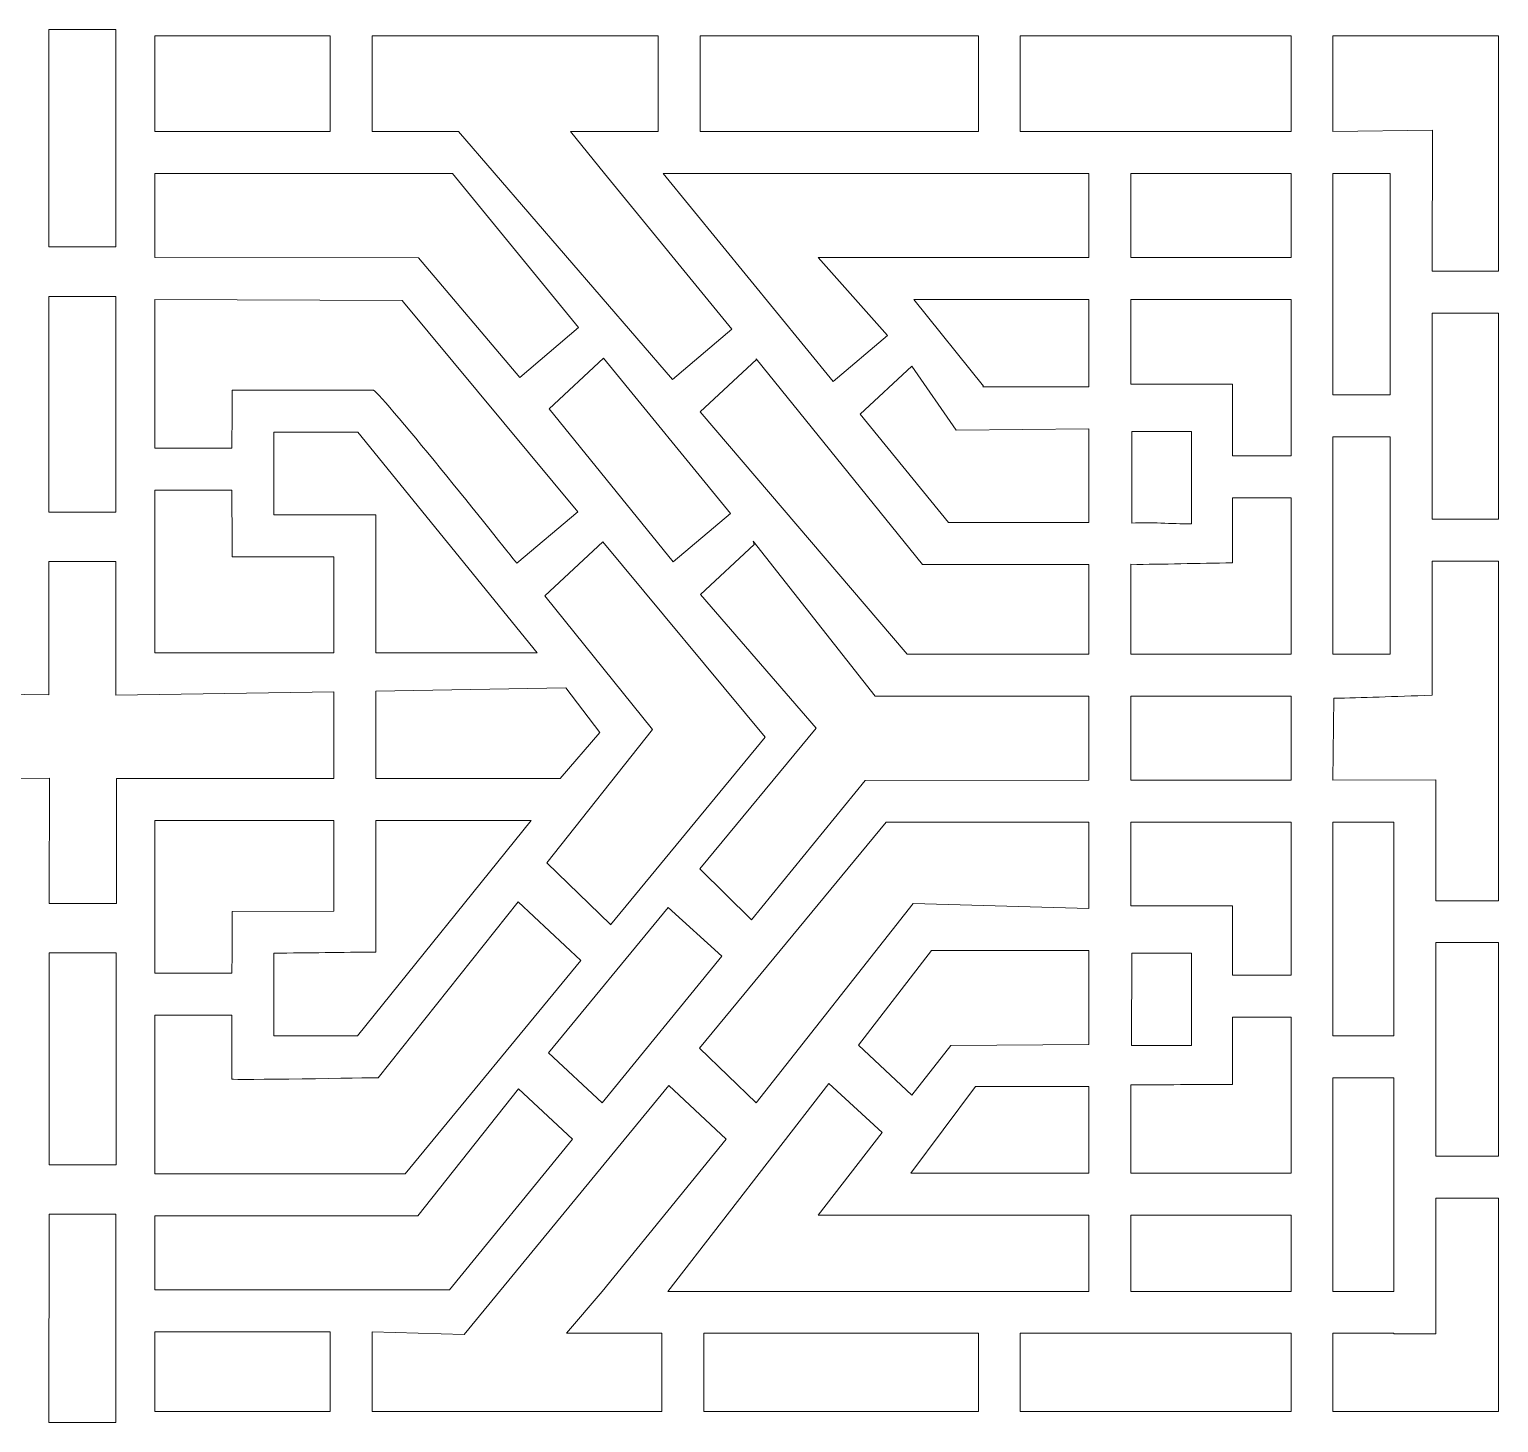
# Model space of a CAD drawing. Header units: millimetres. Extents: x -1200 to 1200, y -590 to 590.
# Drawn here: x -45 to 1200, y -590 to 590 of the extents above; entities that cross this region are included whole.
import ezdxf

# ---------------------------------------------------------------- set-up
doc = ezdxf.new("R2010")
doc.units = ezdxf.units.MM
doc.header["$MEASUREMENT"] = 0
doc.layers.add('Layer 1', color=7, linetype='Continuous')

msp = doc.modelspace()

# ---------------------------------------------------------------- linework, layer by layer
at = {"layer": 'Layer 1', "color": 250, "lineweight": 20}
for points, knots in [([(28.2276, 589.9734), (28.2276, 589.9734), (-28.3277, 589.9734), (-28.3277, 589.9734), (-28.3277, 589.9734), (-28.3277, 405.6867), (-28.3277, 405.6867), (-28.3277, 405.6867), (28.2276, 405.6867), (28.2276, 405.6867), (28.2276, 405.6867), (28.2276, 589.9734), (28.2276, 589.9734)], [0, 0, 0, 0, 0.25, 0.25, 0.25, 0.5, 0.5, 0.5, 0.75, 0.75, 0.75, 1, 1, 1, 1]), ([(209.9565, 503.4092), (209.9565, 503.4092), (61.3495, 503.4092), (61.3495, 503.4092), (61.3495, 503.4092), (61.3495, 584.5066), (61.3495, 584.5066), (61.3495, 584.5066), (209.9565, 584.5066), (209.9565, 584.5066), (209.9565, 584.5066), (209.9565, 503.4092), (209.9565, 503.4092)], [0, 0, 0, 0, 0.25, 0.25, 0.25, 0.5, 0.5, 0.5, 0.75, 0.75, 0.75, 1, 1, 1, 1]), ([(499.8847, 293.419), (499.8847, 293.419), (318.7206, 503.436), (318.7206, 503.436), (318.7206, 503.436), (245.4929, 503.4092), (245.4929, 503.4092), (245.4929, 503.4092), (245.4929, 584.5066), (245.4929, 584.5066), (245.4929, 584.5066), (487.7868, 584.5066), (487.7868, 584.5066), (487.7868, 584.5066), (487.7868, 503.4092), (487.7868, 503.4092), (487.7868, 503.4092), (413.4834, 503.4092), (413.4834, 503.4092), (413.4834, 503.4092), (442.3492, 467.8664), (442.3492, 467.8664), (442.3492, 467.8664), (550.2487, 336.0408), (550.2487, 336.0408), (550.2487, 336.0408), (499.8847, 293.419), (499.8847, 293.419)], [0, 0, 0, 0, 0.111111111, 0.111111111, 0.111111111, 0.222222222, 0.222222222, 0.222222222, 0.333333333, 0.333333333, 0.333333333, 0.444444444, 0.444444444, 0.444444444, 0.555555556, 0.555555556, 0.555555556, 0.666666667, 0.666666667, 0.666666667, 0.777777778, 0.777777778, 0.777777778, 0.888888889, 0.888888889, 0.888888889, 1, 1, 1, 1]), ([(523.3232, 503.4092), (523.3232, 503.4092), (523.3232, 584.5066), (523.3232, 584.5066), (523.3232, 584.5066), (759.156, 584.5066), (759.156, 584.5066), (759.156, 584.5066), (759.156, 503.4092), (759.156, 503.4092), (759.156, 503.4092), (523.3232, 503.4092), (523.3232, 503.4092)], [0, 0, 0, 0, 0.25, 0.25, 0.25, 0.5, 0.5, 0.5, 0.75, 0.75, 0.75, 1, 1, 1, 1]), ([(1024.064, 503.4092), (1024.064, 503.4092), (794.6925, 503.4092), (794.6925, 503.4092), (794.6925, 503.4092), (794.6925, 584.5066), (794.6925, 584.5066), (794.6925, 584.5066), (1024.064, 584.5066), (1024.064, 584.5066), (1024.064, 584.5066), (1024.064, 503.4092), (1024.064, 503.4092)], [0, 0, 0, 0, 0.25, 0.25, 0.25, 0.5, 0.5, 0.5, 0.75, 0.75, 0.75, 1, 1, 1, 1]), ([(1199.95, 385.1534), (1199.95, 385.1534), (1143.5957, 385.1534), (1143.5957, 385.1534), (1143.5957, 385.1534), (1143.904, 504.5019), (1143.904, 504.5019), (1143.904, 504.5019), (1059.6005, 503.4092), (1059.6005, 503.4092), (1059.6005, 503.4092), (1059.6005, 584.5066), (1059.6005, 584.5066), (1059.6005, 584.5066), (1199.95, 584.5066), (1199.95, 584.5066), (1199.95, 584.5066), (1199.95, 385.1534), (1199.95, 385.1534)], [0, 0, 0, 0, 0.166666667, 0.166666667, 0.166666667, 0.333333333, 0.333333333, 0.333333333, 0.5, 0.5, 0.5, 0.666666667, 0.666666667, 0.666666667, 0.833333333, 0.833333333, 0.833333333, 1, 1, 1, 1]), ([(370.6815, 295.2743), (370.6815, 295.2743), (420.4254, 337.3715), (420.4254, 337.3715), (420.4254, 337.3715), (313.677, 467.8664), (313.677, 467.8664), (313.677, 467.8664), (61.3495, 467.8664), (61.3495, 467.8664), (61.3495, 467.8664), (61.3495, 396.7809), (61.3495, 396.7809), (61.3495, 396.7809), (284.8263, 396.5597), (284.8263, 396.5597), (284.8263, 396.5597), (370.6815, 295.2743), (370.6815, 295.2743)], [0, 0, 0, 0, 0.166666667, 0.166666667, 0.166666667, 0.333333333, 0.333333333, 0.333333333, 0.5, 0.5, 0.5, 0.666666667, 0.666666667, 0.666666667, 0.833333333, 0.833333333, 0.833333333, 1, 1, 1, 1]), ([(636.1105, 291.8872), (636.1105, 291.8872), (492.1535, 467.8664), (492.1535, 467.8664), (492.1535, 467.8664), (852.843, 467.8664), (852.843, 467.8664), (852.843, 467.8664), (852.843, 396.7809), (852.843, 396.7809), (852.843, 396.7809), (623.4714, 396.7809), (623.4714, 396.7809), (623.4714, 396.7809), (682.066, 330.7785), (682.066, 330.7785), (682.066, 330.7785), (636.1105, 291.8872), (636.1105, 291.8872)], [0, 0, 0, 0, 0.166666667, 0.166666667, 0.166666667, 0.333333333, 0.333333333, 0.333333333, 0.5, 0.5, 0.5, 0.666666667, 0.666666667, 0.666666667, 0.833333333, 0.833333333, 0.833333333, 1, 1, 1, 1]), ([(1024.064, 396.7809), (1024.064, 396.7809), (888.3794, 396.7809), (888.3794, 396.7809), (888.3794, 396.7809), (888.3794, 467.8664), (888.3794, 467.8664), (888.3794, 467.8664), (1024.064, 467.8664), (1024.064, 467.8664), (1024.064, 467.8664), (1024.064, 396.7809), (1024.064, 396.7809)], [0, 0, 0, 0, 0.25, 0.25, 0.25, 0.5, 0.5, 0.5, 0.75, 0.75, 0.75, 1, 1, 1, 1]), ([(1108.0592, 280.4592), (1108.0592, 280.4592), (1059.6005, 280.4592), (1059.6005, 280.4592), (1059.6005, 280.4592), (1059.6005, 467.8664), (1059.6005, 467.8664), (1059.6005, 467.8664), (1108.0592, 467.8664), (1108.0592, 467.8664), (1108.0592, 467.8664), (1108.0592, 280.4592), (1108.0592, 280.4592)], [0, 0, 0, 0, 0.25, 0.25, 0.25, 0.5, 0.5, 0.5, 0.75, 0.75, 0.75, 1, 1, 1, 1]), ([(-28.3277, 363.8861), (-28.3277, 363.8861), (-28.3277, 181.148), (-28.3277, 181.148), (-28.3277, 181.148), (28.2276, 181.148), (28.2276, 181.148), (28.2276, 181.148), (28.2276, 363.8861), (28.2276, 363.8861), (28.2276, 363.8861), (-28.3277, 363.8861), (-28.3277, 363.8861)], [0, 0, 0, 0, 0.25, 0.25, 0.25, 0.5, 0.5, 0.5, 0.75, 0.75, 0.75, 1, 1, 1, 1]), ([(368.1328, 137.7569), (368.1328, 137.7569), (419.7652, 181.4547), (419.7652, 181.4547), (419.7652, 181.4547), (272.0279, 359.0092), (272.0279, 359.0092), (272.0279, 359.0092), (271.0276, 360.3231), (271.0276, 360.3231), (271.0276, 360.3231), (61.3495, 361.2381), (61.3495, 361.2381), (61.3495, 361.2381), (61.3495, 235.2229), (61.3495, 235.2229), (61.3495, 235.2229), (126.7722, 235.2229), (126.7722, 235.2229), (126.7722, 251.6067), (126.8225, 267.9954), (126.8225, 284.3976), (126.8225, 284.3976), (246.1615, 284.3976), (246.1615, 284.3976), (247.9527, 288.5857), (356.2628, 152.3759), (368.1328, 137.7569)], [0, 0, 0, 0, 0.111111111, 0.111111111, 0.111111111, 0.222222222, 0.222222222, 0.222222222, 0.333333333, 0.333333333, 0.333333333, 0.444444444, 0.444444444, 0.444444444, 0.555555556, 0.555555556, 0.555555556, 0.666666667, 0.666666667, 0.666666667, 0.777777778, 0.777777778, 0.777777778, 0.888888889, 0.888888889, 0.888888889, 1, 1, 1, 1]), ([(763.0015, 287.1528), (763.0015, 287.1528), (763.3852, 287.793), (763.3852, 287.793), (763.3852, 287.793), (704.417, 361.2381), (704.417, 361.2381), (704.417, 361.2381), (852.843, 361.2381), (852.843, 361.2381), (852.843, 361.2381), (852.843, 287.1528), (852.843, 287.1528), (852.843, 287.1528), (763.0015, 287.1528), (763.0015, 287.1528)], [0, 0, 0, 0, 0.2, 0.2, 0.2, 0.4, 0.4, 0.4, 0.6, 0.6, 0.6, 0.8, 0.8, 0.8, 1, 1, 1, 1]), ([(974.3988, 228.7606), (974.3988, 228.7606), (974.3988, 289.4354), (974.3988, 289.4354), (974.3988, 289.4354), (888.3794, 289.4354), (888.3794, 289.4354), (888.3794, 289.4354), (888.3794, 361.2381), (888.3794, 361.2381), (888.3794, 361.2381), (1024.064, 361.2381), (1024.064, 361.2381), (1024.064, 361.2381), (1024.064, 228.7606), (1024.064, 228.7606), (1024.064, 228.7606), (974.3988, 228.7606), (974.3988, 228.7606)], [0, 0, 0, 0, 0.166666667, 0.166666667, 0.166666667, 0.333333333, 0.333333333, 0.333333333, 0.5, 0.5, 0.5, 0.666666667, 0.666666667, 0.666666667, 0.833333333, 0.833333333, 0.833333333, 1, 1, 1, 1]), ([(1199.95, 175.1281), (1199.95, 175.1281), (1143.5957, 175.1281), (1143.5957, 175.1281), (1143.5957, 175.1281), (1143.5957, 349.6107), (1143.5957, 349.6107), (1143.5957, 349.6107), (1199.95, 349.6107), (1199.95, 349.6107), (1199.95, 349.6107), (1199.95, 175.1281), (1199.95, 175.1281)], [0, 0, 0, 0, 0.25, 0.25, 0.25, 0.5, 0.5, 0.5, 0.75, 0.75, 0.75, 1, 1, 1, 1]), ([(500.7075, 139.0222), (500.7075, 139.0222), (549.1478, 180.0184), (549.1478, 180.0184), (549.1478, 180.0184), (441.5599, 311.5373), (441.5599, 311.5373), (441.5599, 311.5373), (395.4068, 268.5602), (395.4068, 268.5602), (395.4068, 268.5602), (500.7075, 139.0222), (500.7075, 139.0222)], [0, 0, 0, 0, 0.25, 0.25, 0.25, 0.5, 0.5, 0.5, 0.75, 0.75, 0.75, 1, 1, 1, 1]), ([(698.9193, 60.7403), (698.9193, 60.7403), (523.4054, 265.9206), (523.4054, 265.9206), (523.4054, 265.9206), (571.0749, 310.3105), (571.0749, 310.3105), (571.0749, 310.3105), (570.8822, 310.8317), (570.8822, 310.8317), (570.8822, 310.8317), (711.9573, 136.7966), (711.9573, 136.7966), (711.9573, 136.7966), (852.843, 136.7966), (852.843, 136.7966), (852.843, 136.7966), (852.843, 60.7403), (852.843, 60.7403), (852.843, 60.7403), (698.9193, 60.7403), (698.9193, 60.7403)], [0, 0, 0, 0, 0.142857143, 0.142857143, 0.142857143, 0.285714286, 0.285714286, 0.285714286, 0.428571429, 0.428571429, 0.428571429, 0.571428571, 0.571428571, 0.571428571, 0.714285714, 0.714285714, 0.714285714, 0.857142857, 0.857142857, 0.857142857, 1, 1, 1, 1]), ([(733.9061, 172.3393), (733.9061, 172.3393), (658.9592, 263.9581), (658.9592, 263.9581), (658.9592, 263.9581), (702.9056, 304.8806), (702.9056, 304.8806), (702.9056, 304.8806), (740.3941, 250.4788), (740.3941, 250.4788), (740.3941, 250.4788), (852.843, 251.61), (852.843, 251.61), (852.843, 251.61), (852.843, 172.3393), (852.843, 172.3393), (852.843, 172.3393), (733.9061, 172.3393), (733.9061, 172.3393)], [0, 0, 0, 0, 0.166666667, 0.166666667, 0.166666667, 0.333333333, 0.333333333, 0.333333333, 0.5, 0.5, 0.5, 0.666666667, 0.666666667, 0.666666667, 0.833333333, 0.833333333, 0.833333333, 1, 1, 1, 1]), ([(889.1737, 171.8818), (889.1737, 171.8818), (889.1737, 249.4246), (889.1737, 249.4246), (889.1737, 249.4246), (939.613, 249.4246), (939.613, 249.4246), (939.613, 249.4246), (939.613, 171.1428), (939.613, 171.1428), (922.2, 171.1428), (905.1205, 172.6762), (889.1737, 171.8818)], [0, 0, 0, 0, 0.25, 0.25, 0.25, 0.5, 0.5, 0.5, 0.75, 0.75, 0.75, 1, 1, 1, 1]), ([(233.4871, 248.8548), (233.4871, 248.8548), (385.4788, 62.0375), (385.4788, 62.0375), (385.4788, 62.0375), (248.7235, 62.0375), (248.7235, 62.0375), (248.7235, 62.0375), (248.7235, 178.8553), (248.7235, 178.8553), (248.7235, 178.8553), (162.3087, 178.8151), (162.3087, 178.8151), (162.3087, 178.8151), (162.3087, 248.8548), (162.3087, 248.8548), (162.3087, 248.8548), (233.4871, 248.8548), (233.4871, 248.8548)], [0, 0, 0, 0, 0.166666667, 0.166666667, 0.166666667, 0.333333333, 0.333333333, 0.333333333, 0.5, 0.5, 0.5, 0.666666667, 0.666666667, 0.666666667, 0.833333333, 0.833333333, 0.833333333, 1, 1, 1, 1]), ([(1059.6005, 244.9164), (1059.6005, 244.9164), (1108.0592, 244.9164), (1108.0592, 244.9164), (1108.0592, 244.9164), (1108.0592, 60.7403), (1108.0592, 60.7403), (1108.0592, 60.7403), (1059.6005, 60.7403), (1059.6005, 60.7403), (1059.6005, 60.7403), (1059.6005, 244.9164), (1059.6005, 244.9164)], [0, 0, 0, 0, 0.25, 0.25, 0.25, 0.5, 0.5, 0.5, 0.75, 0.75, 0.75, 1, 1, 1, 1]), ([(126.7722, 199.6802), (126.7722, 180.8714), (126.7973, 162.061), (126.7973, 143.2723), (126.7973, 143.2723), (213.1871, 143.2723), (213.1871, 143.2723), (213.1871, 143.2723), (213.1871, 62.0375), (213.1871, 62.0375), (213.1871, 62.0375), (61.3495, 62.0375), (61.3495, 62.0375), (61.3495, 62.0375), (61.3495, 199.6802), (61.3495, 199.6802), (61.3495, 199.6802), (126.7722, 199.6802), (126.7722, 199.6802)], [0, 0, 0, 0, 0.166666667, 0.166666667, 0.166666667, 0.333333333, 0.333333333, 0.333333333, 0.5, 0.5, 0.5, 0.666666667, 0.666666667, 0.666666667, 0.833333333, 0.833333333, 0.833333333, 1, 1, 1, 1]), ([(888.3794, 136.9491), (915.5528, 136.5335), (945.4056, 138.0904), (974.3988, 138.0904), (974.3988, 138.0904), (974.3988, 193.2179), (974.3988, 193.2179), (974.3988, 193.2179), (1024.064, 193.2179), (1024.064, 193.2179), (1024.064, 193.2179), (1024.064, 60.7403), (1024.064, 60.7403), (1024.064, 60.7403), (888.3794, 60.7403), (888.3794, 60.7403), (888.3794, 60.7403), (888.3794, 136.9491), (888.3794, 136.9491)], [0, 0, 0, 0, 0.166666667, 0.166666667, 0.166666667, 0.333333333, 0.333333333, 0.333333333, 0.5, 0.5, 0.5, 0.666666667, 0.666666667, 0.666666667, 0.833333333, 0.833333333, 0.833333333, 1, 1, 1, 1]), ([(440.9919, 155.9439), (440.9919, 155.9439), (391.9283, 110.2569), (391.9283, 110.2569), (391.9283, 110.2569), (483.1554, -2.9879), (483.1554, -2.9879), (483.1554, -2.9879), (393.6692, -115.8389), (393.6692, -115.8389), (393.6692, -115.8389), (447.5855, -168.0787), (447.5855, -168.0787), (447.5855, -168.0787), (447.4229, -168.3502), (447.4229, -168.3502), (447.4229, -168.3502), (578.5331, -9.3564), (578.5331, -9.3564), (578.5331, -9.3564), (440.9919, 155.9439), (440.9919, 155.9439)], [0, 0, 0, 0, 0.142857143, 0.142857143, 0.142857143, 0.285714286, 0.285714286, 0.285714286, 0.428571429, 0.428571429, 0.428571429, 0.571428571, 0.571428571, 0.571428571, 0.714285714, 0.714285714, 0.714285714, 0.857142857, 0.857142857, 0.857142857, 1, 1, 1, 1]), ([(568.2683, 156.6428), (568.2683, 156.6428), (569.3356, 153.7468), (569.3356, 153.7468), (569.3356, 153.7468), (523.7656, 111.3127), (523.7656, 111.3127), (523.7656, 111.3127), (621.655, -1.7913), (621.655, -1.7913), (621.655, -1.7913), (523.2981, -121.0677), (523.2981, -121.0677), (523.2981, -121.0677), (566.9495, -164.2475), (566.9495, -164.2475), (566.9495, -164.2475), (663.2572, -46.3069), (663.2572, -46.3069), (663.2572, -46.3069), (852.843, -45.8879), (852.843, -45.8879), (852.843, -45.8879), (852.843, 25.1976), (852.843, 25.1976), (852.843, 25.1976), (671.6118, 25.1976), (671.6118, 25.1976), (671.6118, 25.1976), (568.2683, 156.6428), (568.2683, 156.6428)], [0, 0, 0, 0, 0.1, 0.1, 0.1, 0.2, 0.2, 0.2, 0.3, 0.3, 0.3, 0.4, 0.4, 0.4, 0.5, 0.5, 0.5, 0.6, 0.6, 0.6, 0.7, 0.7, 0.7, 0.8, 0.8, 0.8, 0.9, 0.9, 0.9, 1, 1, 1, 1]), ([(-28.3277, 139.3473), (-28.3277, 139.3473), (-28.3277, 26.4998), (-28.3277, 26.4998), (-28.3277, 26.4998), (-213.2871, 29.0237), (-213.2871, 29.0237), (-213.2871, 29.0237), (-213.2871, -44.5908), (-213.2871, -44.5908), (-213.2871, -44.5908), (-27.9842, -44.14), (-27.9842, -44.14), (-27.9842, -44.14), (-28.0462, -150.2403), (-28.0462, -150.2403), (-28.0462, -150.2403), (28.7906, -150.2403), (28.7906, -150.2403), (28.7906, -150.2403), (28.9146, -44.4835), (28.9146, -44.4835), (28.9146, -44.4835), (213.1871, -44.5908), (213.1871, -44.5908), (213.1871, -44.5908), (213.1871, 29.0237), (213.1871, 29.0237), (213.1871, 29.0237), (28.2276, 26.1562), (28.2276, 26.1562), (28.2276, 26.1562), (28.2276, 139.3473), (28.2276, 139.3473), (28.2276, 139.3473), (-28.3277, 139.3473), (-28.3277, 139.3473)], [0, 0, 0, 0, 0.083333333, 0.083333333, 0.083333333, 0.166666667, 0.166666667, 0.166666667, 0.25, 0.25, 0.25, 0.333333333, 0.333333333, 0.333333333, 0.416666667, 0.416666667, 0.416666667, 0.5, 0.5, 0.5, 0.583333333, 0.583333333, 0.583333333, 0.666666667, 0.666666667, 0.666666667, 0.75, 0.75, 0.75, 0.833333333, 0.833333333, 0.833333333, 0.916666667, 0.916666667, 0.916666667, 1, 1, 1, 1]), ([(1059.6005, -45.8879), (1059.6005, -45.8879), (1060.1953, 23.4128), (1060.1953, 23.4128), (1084.1751, 24.1284), (1110.8525, 24.7602), (1143.5957, 26.1512), (1143.5957, 26.1512), (1143.5957, 139.5853), (1143.5957, 139.5853), (1143.5957, 139.5853), (1199.95, 139.5853), (1199.95, 139.5853), (1199.95, 139.5853), (1199.95, -147.9879), (1199.95, -147.9879), (1199.95, -147.9879), (1146.8262, -147.9879), (1146.8262, -147.9879), (1146.8262, -147.9879), (1146.8262, -45.5695), (1146.8262, -45.5695), (1146.8262, -45.5695), (1059.6005, -45.8879), (1059.6005, -45.8879)], [0, 0, 0, 0, 0.125, 0.125, 0.125, 0.25, 0.25, 0.25, 0.375, 0.375, 0.375, 0.5, 0.5, 0.5, 0.625, 0.625, 0.625, 0.75, 0.75, 0.75, 0.875, 0.875, 0.875, 1, 1, 1, 1]), ([(409.6747, 32.2967), (409.6747, 32.2967), (438.3713, -5.5018), (438.3713, -5.5018), (438.3713, -5.5018), (404.7484, -44.5908), (404.7484, -44.5908), (404.7484, -44.5908), (248.7235, -44.5908), (248.7235, -44.5908), (248.7235, -44.5908), (248.7235, 29.6153), (248.7235, 29.6153), (248.7235, 29.6153), (409.6747, 32.2967), (409.6747, 32.2967)], [0, 0, 0, 0, 0.2, 0.2, 0.2, 0.4, 0.4, 0.4, 0.6, 0.6, 0.6, 0.8, 0.8, 0.8, 1, 1, 1, 1]), ([(1024.064, -45.8879), (1024.064, -45.8879), (888.3794, -45.8879), (888.3794, -45.8879), (888.3794, -45.8879), (888.3794, 25.1976), (888.3794, 25.1976), (888.3794, 25.1976), (1024.064, 25.1976), (1024.064, 25.1976), (1024.064, 25.1976), (1024.064, -45.8879), (1024.064, -45.8879)], [0, 0, 0, 0, 0.25, 0.25, 0.25, 0.5, 0.5, 0.5, 0.75, 0.75, 0.75, 1, 1, 1, 1]), ([(213.1871, -156.7864), (213.1871, -156.7864), (126.98, -157.1518), (126.98, -157.1518), (126.98, -174.5645), (126.7722, -191.9739), (126.7722, -209.3799), (126.7722, -209.3799), (61.3495, -209.3799), (61.3495, -209.3799), (61.3495, -209.3799), (61.3495, -80.1335), (61.3495, -80.1335), (61.3495, -80.1335), (213.1871, -80.1335), (213.1871, -80.1335), (213.1871, -80.1335), (213.1871, -156.7864), (213.1871, -156.7864)], [0, 0, 0, 0, 0.166666667, 0.166666667, 0.166666667, 0.333333333, 0.333333333, 0.333333333, 0.5, 0.5, 0.5, 0.666666667, 0.666666667, 0.666666667, 0.833333333, 0.833333333, 0.833333333, 1, 1, 1, 1]), ([(380.1587, -80.1335), (380.1587, -80.1335), (232.9945, -262.3689), (232.9945, -262.3689), (232.9945, -262.3689), (162.3087, -262.3689), (162.3087, -262.3689), (162.3087, -262.3689), (162.3087, -192.3292), (162.3087, -192.3292), (191.7459, -192.3292), (220.0168, -191.6085), (248.7235, -191.6085), (248.7235, -191.6085), (248.7235, -80.1335), (248.7235, -80.1335), (248.7235, -80.1335), (380.1587, -80.1335), (380.1587, -80.1335)], [0, 0, 0, 0, 0.166666667, 0.166666667, 0.166666667, 0.333333333, 0.333333333, 0.333333333, 0.5, 0.5, 0.5, 0.666666667, 0.666666667, 0.666666667, 0.833333333, 0.833333333, 0.833333333, 1, 1, 1, 1]), ([(570.7934, -319.2594), (570.7934, -319.2594), (522.9613, -272.9137), (522.9613, -272.9137), (522.9613, -272.9137), (680.9835, -81.4307), (680.9835, -81.4307), (680.9835, -81.4307), (852.843, -81.4307), (852.843, -81.4307), (852.843, -81.4307), (852.843, -154.7049), (852.843, -154.7049), (852.843, -154.7049), (703.9144, -150.4665), (703.9144, -150.4665), (703.9144, -150.4665), (570.7934, -319.2594), (570.7934, -319.2594)], [0, 0, 0, 0, 0.166666667, 0.166666667, 0.166666667, 0.333333333, 0.333333333, 0.333333333, 0.5, 0.5, 0.5, 0.666666667, 0.666666667, 0.666666667, 0.833333333, 0.833333333, 0.833333333, 1, 1, 1, 1]), ([(974.3988, -211.0256), (974.3988, -211.0256), (974.3988, -152.4223), (974.3988, -152.4223), (974.3988, -152.4223), (888.3794, -152.4223), (888.3794, -152.4223), (888.3794, -152.4223), (888.3794, -81.4307), (888.3794, -81.4307), (888.3794, -81.4307), (1024.064, -81.4307), (1024.064, -81.4307), (1024.064, -81.4307), (1024.064, -211.0256), (1024.064, -211.0256), (1024.064, -211.0256), (974.3988, -211.0256), (974.3988, -211.0256)], [0, 0, 0, 0, 0.166666667, 0.166666667, 0.166666667, 0.333333333, 0.333333333, 0.333333333, 0.5, 0.5, 0.5, 0.666666667, 0.666666667, 0.666666667, 0.833333333, 0.833333333, 0.833333333, 1, 1, 1, 1]), ([(1059.6005, -81.4307), (1059.6005, -81.4307), (1111.2898, -81.4307), (1111.2898, -81.4307), (1111.2898, -81.4307), (1111.2898, -262.3756), (1111.2898, -262.3756), (1111.2898, -262.3756), (1059.6005, -262.3756), (1059.6005, -262.3756), (1059.6005, -262.3756), (1059.6005, -81.4307), (1059.6005, -81.4307)], [0, 0, 0, 0, 0.25, 0.25, 0.25, 0.5, 0.5, 0.5, 0.75, 0.75, 0.75, 1, 1, 1, 1]), ([(369.3175, -148.9431), (369.3175, -148.9431), (422.3424, -198.763), (422.3424, -198.763), (422.3424, -198.763), (273.4405, -379.3342), (273.4405, -379.3342), (273.4405, -379.3342), (61.3495, -379.3342), (61.3495, -379.3342), (61.3495, -379.3342), (61.3495, -244.9226), (61.3495, -244.9226), (61.3495, -244.9226), (126.7722, -244.9226), (126.7722, -244.9226), (126.7722, -244.9226), (126.7722, -299.0412), (126.7722, -299.0412), (126.7722, -300.1356), (243.9898, -297.9117), (250.6638, -297.9117), (250.6638, -297.9117), (369.3175, -148.9431), (369.3175, -148.9431)], [0, 0, 0, 0, 0.125, 0.125, 0.125, 0.25, 0.25, 0.25, 0.375, 0.375, 0.375, 0.5, 0.5, 0.5, 0.625, 0.625, 0.625, 0.75, 0.75, 0.75, 0.875, 0.875, 0.875, 1, 1, 1, 1]), ([(541.8555, -194.9771), (541.8555, -194.9771), (440.4038, -319.2158), (440.4038, -319.2158), (440.4038, -319.2158), (394.8153, -276.8756), (394.8153, -276.8756), (394.8153, -276.8756), (496.2856, -153.8251), (496.2856, -153.8251), (496.2856, -153.8251), (541.8555, -194.9771), (541.8555, -194.9771)], [0, 0, 0, 0, 0.25, 0.25, 0.25, 0.5, 0.5, 0.5, 0.75, 0.75, 0.75, 1, 1, 1, 1]), ([(1199.95, -364.4755), (1199.95, -364.4755), (1146.8262, -364.4755), (1146.8262, -364.4755), (1146.8262, -364.4755), (1146.8262, -183.5306), (1146.8262, -183.5306), (1146.8262, -183.5306), (1199.95, -183.5306), (1199.95, -183.5306), (1199.95, -183.5306), (1199.95, -364.4755), (1199.95, -364.4755)], [0, 0, 0, 0, 0.25, 0.25, 0.25, 0.5, 0.5, 0.5, 0.75, 0.75, 0.75, 1, 1, 1, 1]), ([(-28.0713, -192.0409), (-28.0713, -192.0409), (-28.1769, -371.682), (-28.1769, -371.682), (-28.1769, -371.682), (28.5292, -371.682), (28.5292, -371.682), (28.5292, -371.682), (28.7404, -192.0409), (28.7404, -192.0409), (28.7404, -192.0409), (-28.0713, -192.0409), (-28.0713, -192.0409)], [0, 0, 0, 0, 0.25, 0.25, 0.25, 0.5, 0.5, 0.5, 0.75, 0.75, 0.75, 1, 1, 1, 1]), ([(702.6895, -312.5943), (702.6895, -312.5943), (657.4596, -270.3714), (657.4596, -270.3714), (657.4596, -270.3714), (719.526, -190.2477), (719.526, -190.2477), (719.526, -190.2477), (852.843, -190.2477), (852.843, -190.2477), (852.843, -190.2477), (852.843, -269.9105), (852.843, -269.9105), (852.843, -269.9105), (735.7694, -270.5959), (735.7694, -270.5959), (735.7694, -270.5959), (702.6895, -312.5943), (702.6895, -312.5943)], [0, 0, 0, 0, 0.166666667, 0.166666667, 0.166666667, 0.333333333, 0.333333333, 0.333333333, 0.5, 0.5, 0.5, 0.666666667, 0.666666667, 0.666666667, 0.833333333, 0.833333333, 0.833333333, 1, 1, 1, 1]), ([(888.8469, -270.5641), (888.8469, -270.5641), (889.1737, -192.4331), (889.1737, -192.4331), (889.1737, -192.4331), (939.613, -192.4331), (939.613, -192.4331), (939.613, -192.4331), (939.613, -270.715), (939.613, -270.715), (939.613, -270.715), (888.8469, -270.5641), (888.8469, -270.5641)], [0, 0, 0, 0, 0.25, 0.25, 0.25, 0.5, 0.5, 0.5, 0.75, 0.75, 0.75, 1, 1, 1, 1]), ([(888.3794, -303.8193), (913.9342, -304.4728), (946.1462, -303.0718), (974.3988, -303.7673), (974.3988, -303.7673), (974.3988, -246.5684), (974.3988, -246.5684), (974.3988, -246.5684), (1024.064, -246.5684), (1024.064, -246.5684), (1024.064, -246.5684), (1024.064, -378.6974), (1024.064, -378.6974), (1024.064, -378.6974), (888.3794, -378.6974), (888.3794, -378.6974), (888.3794, -378.6974), (888.3794, -303.8193), (888.3794, -303.8193)], [0, 0, 0, 0, 0.166666667, 0.166666667, 0.166666667, 0.333333333, 0.333333333, 0.333333333, 0.5, 0.5, 0.5, 0.666666667, 0.666666667, 0.666666667, 0.833333333, 0.833333333, 0.833333333, 1, 1, 1, 1]), ([(1059.6005, -297.9184), (1059.6005, -297.9184), (1111.2898, -297.9184), (1111.2898, -297.9184), (1111.2898, -297.9184), (1111.2898, -478.8633), (1111.2898, -478.8633), (1111.2898, -478.8633), (1059.6005, -478.8633), (1059.6005, -478.8633), (1059.6005, -478.8633), (1059.6005, -297.9184), (1059.6005, -297.9184)], [0, 0, 0, 0, 0.25, 0.25, 0.25, 0.5, 0.5, 0.5, 0.75, 0.75, 0.75, 1, 1, 1, 1]), ([(369.6291, -307.4174), (369.6291, -307.4174), (415.3064, -349.9504), (415.3064, -349.9504), (415.3064, -349.9504), (311.0966, -477.5661), (311.0966, -477.5661), (311.0966, -477.5661), (61.3495, -477.5661), (61.3495, -477.5661), (61.3495, -477.5661), (61.3495, -414.8769), (61.3495, -414.8769), (61.3495, -414.8769), (284.26, -414.8769), (284.26, -414.8769), (284.26, -414.8769), (369.6291, -307.4174), (369.6291, -307.4174)], [0, 0, 0, 0, 0.166666667, 0.166666667, 0.166666667, 0.333333333, 0.333333333, 0.333333333, 0.5, 0.5, 0.5, 0.666666667, 0.666666667, 0.666666667, 0.833333333, 0.833333333, 0.833333333, 1, 1, 1, 1]), ([(496.9692, -304.4108), (496.9692, -304.4108), (545.5855, -350.0879), (545.5855, -350.0879), (545.5855, -350.0879), (440.2865, -478.8633), (440.2865, -478.8633), (440.2865, -478.8633), (410.2528, -514.406), (410.2528, -514.406), (410.2528, -514.406), (491.0174, -514.406), (491.0174, -514.406), (491.0174, -514.406), (491.0174, -580.6381), (491.0174, -580.6381), (491.0174, -580.6381), (245.4929, -580.6381), (245.4929, -580.6381), (245.4929, -580.6381), (245.4929, -513.1089), (245.4929, -513.1089), (245.4929, -513.1089), (323.4676, -515.3127), (323.4676, -515.3127), (323.4676, -515.3127), (496.9692, -304.4108), (496.9692, -304.4108)], [0, 0, 0, 0, 0.111111111, 0.111111111, 0.111111111, 0.222222222, 0.222222222, 0.222222222, 0.333333333, 0.333333333, 0.333333333, 0.444444444, 0.444444444, 0.444444444, 0.555555556, 0.555555556, 0.555555556, 0.666666667, 0.666666667, 0.666666667, 0.777777778, 0.777777778, 0.777777778, 0.888888889, 0.888888889, 0.888888889, 1, 1, 1, 1]), ([(632.3807, -302.745), (632.3807, -302.745), (677.7111, -344.3059), (677.7111, -344.3059), (677.7111, -344.3059), (623.3474, -414.3289), (623.3474, -414.3289), (623.3474, -414.3289), (852.843, -414.2401), (852.843, -414.2401), (852.843, -414.2401), (852.843, -478.8633), (852.843, -478.8633), (852.843, -478.8633), (495.9537, -478.8633), (495.9537, -478.8633), (495.9537, -478.8633), (632.3807, -302.745), (632.3807, -302.745)], [0, 0, 0, 0, 0.166666667, 0.166666667, 0.166666667, 0.333333333, 0.333333333, 0.333333333, 0.5, 0.5, 0.5, 0.666666667, 0.666666667, 0.666666667, 0.833333333, 0.833333333, 0.833333333, 1, 1, 1, 1]), ([(702.0343, -378.6974), (702.0343, -378.6974), (756.6459, -305.4533), (756.6459, -305.4533), (756.6459, -305.4533), (852.843, -305.4533), (852.843, -305.4533), (852.843, -305.4533), (852.843, -378.6974), (852.843, -378.6974), (852.843, -378.6974), (702.0343, -378.6974), (702.0343, -378.6974)], [0, 0, 0, 0, 0.25, 0.25, 0.25, 0.5, 0.5, 0.5, 0.75, 0.75, 0.75, 1, 1, 1, 1]), ([(1146.8262, -400.0183), (1146.8262, -400.0183), (1199.95, -400.0183), (1199.95, -400.0183), (1199.95, -400.0183), (1199.95, -580.6381), (1199.95, -580.6381), (1199.95, -580.6381), (1059.6005, -580.6381), (1059.6005, -580.6381), (1059.6005, -580.6381), (1059.6005, -514.406), (1059.6005, -514.406), (1059.6005, -514.406), (1111.2898, -514.406), (1111.2898, -514.406), (1111.2898, -514.406), (1111.2898, -514.7245), (1111.2898, -514.7245), (1111.2898, -514.7245), (1146.8262, -514.7245), (1146.8262, -514.7245), (1146.8262, -514.7245), (1146.8262, -400.0183), (1146.8262, -400.0183)], [0, 0, 0, 0, 0.125, 0.125, 0.125, 0.25, 0.25, 0.25, 0.375, 0.375, 0.375, 0.5, 0.5, 0.5, 0.625, 0.625, 0.625, 0.75, 0.75, 0.75, 0.875, 0.875, 0.875, 1, 1, 1, 1]), ([(-28.2004, -413.4826), (-28.2004, -413.4826), (-28.3042, -590.0266), (-28.3042, -590.0266), (-28.3042, -590.0266), (28.2729, -590.0266), (28.2729, -590.0266), (28.2729, -590.0266), (28.4807, -413.4826), (28.4807, -413.4826), (28.4807, -413.4826), (-28.2004, -413.4826), (-28.2004, -413.4826)], [0, 0, 0, 0, 0.25, 0.25, 0.25, 0.5, 0.5, 0.5, 0.75, 0.75, 0.75, 1, 1, 1, 1]), ([(888.3794, -414.2401), (888.3794, -414.2401), (1024.064, -414.2401), (1024.064, -414.2401), (1024.064, -414.2401), (1024.064, -478.8633), (1024.064, -478.8633), (1024.064, -478.8633), (888.3794, -478.8633), (888.3794, -478.8633), (888.3794, -478.8633), (888.3794, -414.2401), (888.3794, -414.2401)], [0, 0, 0, 0, 0.25, 0.25, 0.25, 0.5, 0.5, 0.5, 0.75, 0.75, 0.75, 1, 1, 1, 1]), ([(61.3495, -513.1089), (61.3495, -513.1089), (209.9565, -513.1089), (209.9565, -513.1089), (209.9565, -513.1089), (209.9565, -580.6381), (209.9565, -580.6381), (209.9565, -580.6381), (61.3495, -580.6381), (61.3495, -580.6381), (61.3495, -580.6381), (61.3495, -513.1089), (61.3495, -513.1089)], [0, 0, 0, 0, 0.25, 0.25, 0.25, 0.5, 0.5, 0.5, 0.75, 0.75, 0.75, 1, 1, 1, 1]), ([(526.5538, -514.406), (526.5538, -514.406), (759.156, -514.406), (759.156, -514.406), (759.156, -514.406), (759.156, -580.6381), (759.156, -580.6381), (759.156, -580.6381), (526.5538, -580.6381), (526.5538, -580.6381), (526.5538, -580.6381), (526.5538, -514.406), (526.5538, -514.406)], [0, 0, 0, 0, 0.25, 0.25, 0.25, 0.5, 0.5, 0.5, 0.75, 0.75, 0.75, 1, 1, 1, 1]), ([(794.6925, -514.406), (794.6925, -514.406), (1024.064, -514.406), (1024.064, -514.406), (1024.064, -514.406), (1024.064, -580.6381), (1024.064, -580.6381), (1024.064, -580.6381), (794.6925, -580.6381), (794.6925, -580.6381), (794.6925, -580.6381), (794.6925, -514.406), (794.6925, -514.406)], [0, 0, 0, 0, 0.25, 0.25, 0.25, 0.5, 0.5, 0.5, 0.75, 0.75, 0.75, 1, 1, 1, 1])]:
    msp.add_open_spline(points, degree=3, knots=knots, dxfattribs=at)

doc.saveas('drawing.dxf')
